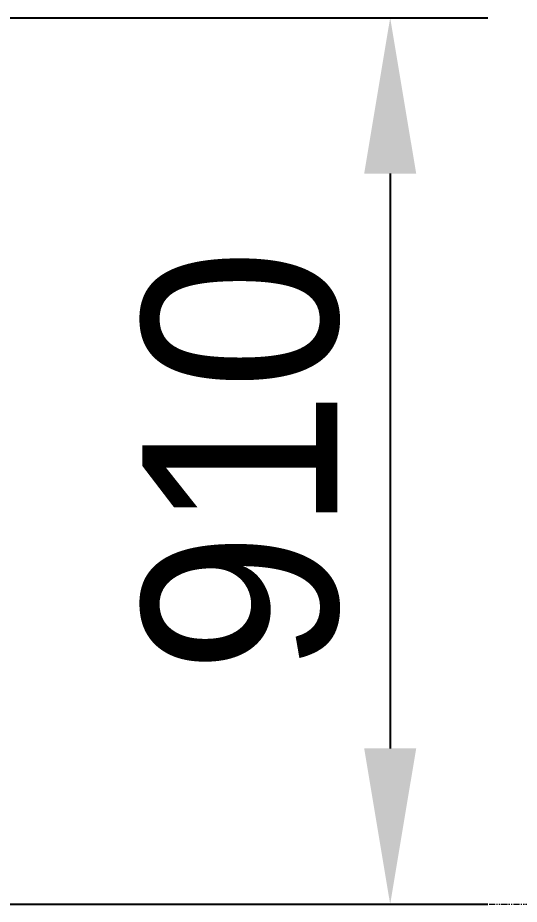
# Model space of a CAD drawing. Header units: inches. Extents: x 0 to 77285, y -118 to 40065.
# Drawn here: x 13479 to 13994, y 9720 to 10630 of the extents above; entities that cross this region are included whole.
import ezdxf

# ---------------------------------------------------------------- set-up
doc = ezdxf.new("R2010")
doc.units = ezdxf.units.IN
doc.header["$LTSCALE"] = 5
doc.header["$MEASUREMENT"] = 0
doc.linetypes.add('PHANTOM', pattern=[2.5, 1.25, -0.25, 0.25, -0.25, 0.25, -0.25])
doc.layers.add('33', color=3, linetype='PHANTOM', lineweight=9)
doc.styles.add('SCI', font='')
doc.styles.get('SCI').set_extended_font_data('Gulim')
doc.dimstyles.new('SCH', dxfattribs={"dimtxt": 2.5, "dimasz": 2, "dimexe": 1.25, "dimexo": 0.625, "dimtad": 1, "dimdec": 8, "dimtxsty": 'SCI', "dimcen": 2.5, "dimclrd": 4, "dimclre": 4, "dimclrt": 7, "dimadec": 8, "dimazin": 2, "dimtfac": 1, "dimtdec": 8, "dimtmove": 0, "dimatfit": 3, "dimfxl": 1, "dimarcsym": 0})

# ---------------------------------------------------------------- blocks, each defined once
blk = doc.blocks.new('*D559')
at = {"color": 4, "lineweight": -2, "transparency": 16777216}
for p, q in [((13384.8, 10630.13), (13961.22, 10630.13)), ((13861.22, 10470.13), (13861.22, 9880.13)), ((13409.15, 9720.13), (13961.22, 9720.13))]:
    blk.add_line(p, q, dxfattribs=at)
at = {"color": 4, "transparency": 16777216}
for points in [[(13834.55, 10470.13), (13887.89, 10470.13), (13861.22, 10630.13)], [(13834.55, 9880.13), (13887.89, 9880.13), (13861.22, 9720.13)]]:
    blk.add_solid(points, dxfattribs=at)
at = {"layer": 'Defpoints', "color": 0, "transparency": 16777216}
for p in [(13334.8, 10630.13), (13359.15, 9720.13, 0), (13861.22, 9720.13)]:
    blk.add_point(p, dxfattribs=at)
at = {"color": 7, "transparency": 16777216, "insert": (13708.42, 10175.13), "char_height": 200, "attachment_point": 5, "rotation": 90, "style": 'SCI'}
blk.add_mtext('910', dxfattribs=at)

msp = doc.modelspace()

# ---------------------------------------------------------------- linework, layer by layer
at = {"layer": '33'}
msp.add_line((12062.6504291, 9720.13160737), (38972.6497809, 9720.13160737), dxfattribs=at)

# ---------------------------------------------------------------- dimensions: what is measured, and where the dimension line sits
dim = msp.add_linear_dim(base=(13861.2200330178, 9720.1316073747), p1=(13334.7997808981, 10630.1316073747), p2=(13359.1497808981, 9720.1316073747, 0.000000005), angle=90, dimstyle='SCH', override={"dimscale": 80})
dim.commit()
dim.dimension.update_dxf_attribs({"geometry": '*D559', "text_midpoint": (13708.42376138, 10175.1316073747)})

doc.saveas('drawing.dxf')
